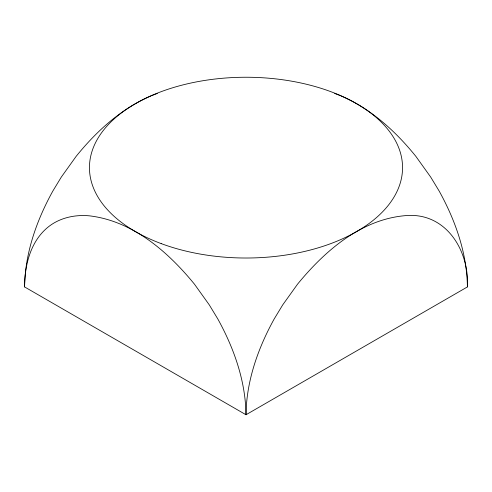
<?xml version="1.0" encoding="UTF-8"?>
<svg xmlns="http://www.w3.org/2000/svg" width="492" height="492" viewBox="0 0 492 492"><rect width="100%" height="100%" fill="white"/><g stroke="black" fill="none" stroke-linecap="round" stroke-linejoin="round"><path stroke-width="0.74" d="M340.968 95.909C370.876 108.744 395.617 131.278 415.869 156.364L430.666 177.04L439.202 191.117C455.401 220.434 466.976 253.152 467.4 286.934L246 414.756L24.6 286.934C25.024 253.152 36.599 220.434 52.798 191.117L61.334 177.04L76.131 156.364C96.383 131.278 121.124 108.744 151.032 95.909M24.6 286.934C24.662 265.557 30.252 242.224 47.189 227.833C58.733 217.968 74.556 214.401 89.446 215.84C132.692 220.957 167.889 251.658 194.469 284.192L209.266 304.862L217.802 318.939C234.001 348.256 245.576 380.974 246 414.756C246.424 380.974 257.999 348.256 274.198 318.939L282.734 304.862L297.531 284.192C324.677 251.006 361.017 219.358 405.506 215.631C445.777 211.954 469.436 250.299 467.4 286.934M151.72 95.608L157.317 93.455M334.683 93.455L340.279 95.608M161.167 243.595A156.554 90.387 0 0 0 402.364 172.065A156.554 90.387 0 0 0 174.469 87.232A156.554 90.387 0 0 0 161.167 243.595"/></g></svg>
